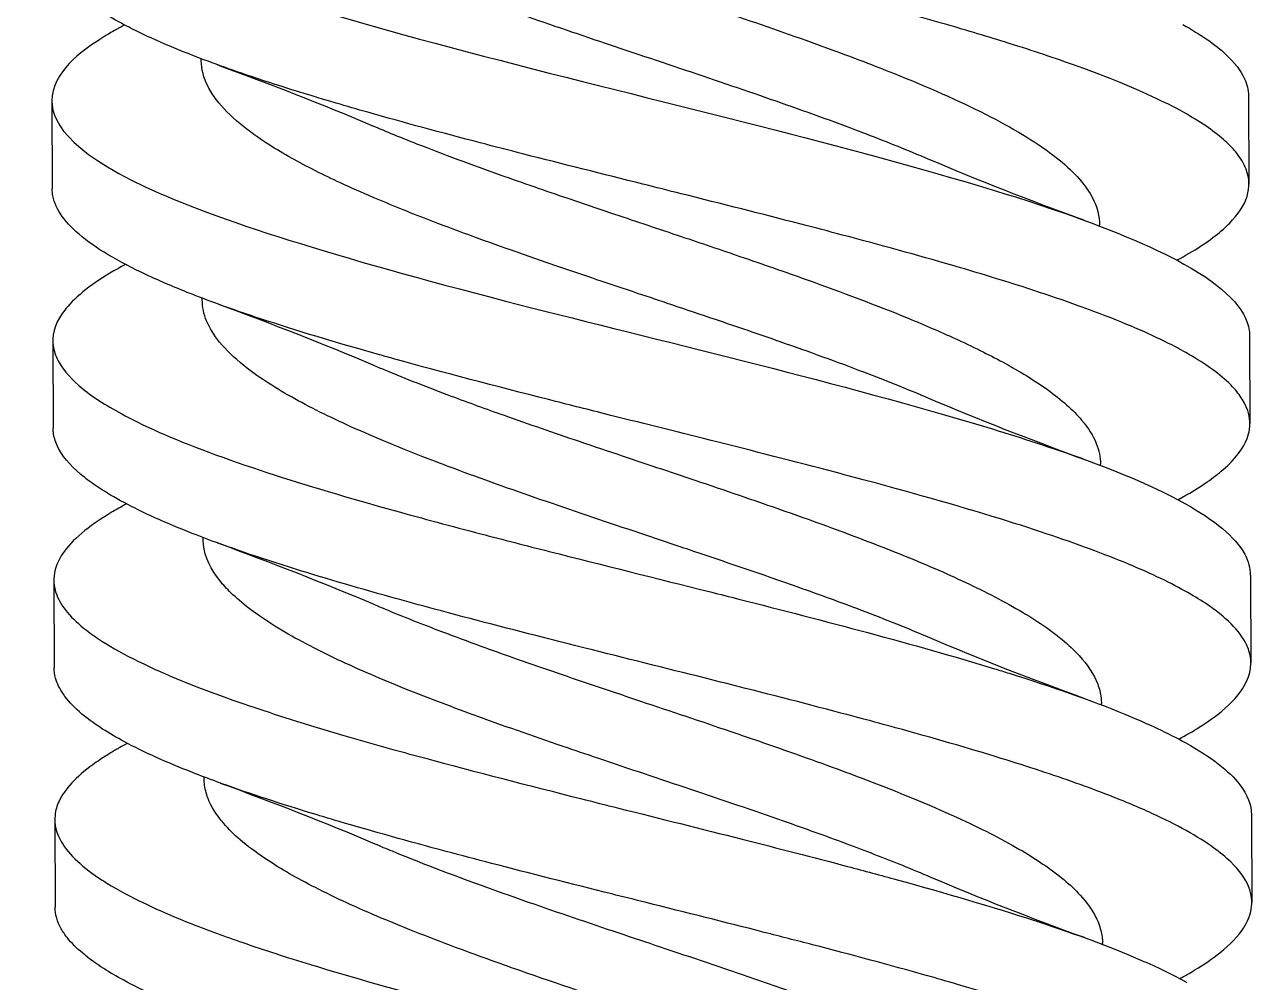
# Model space of a CAD drawing. Header units: millimetres. Extents: x 129 to 6329, y 33 to 3553.
# Drawn here: x 4321.01 to 4341.56, y 2799.15 to 2815.15 of the extents above; entities that cross this region are included whole.
import ezdxf

# ---------------------------------------------------------------- set-up
doc = ezdxf.new("R2010")
doc.units = ezdxf.units.MM
doc.layers.add('vistasIsometricas', color=255, linetype='Continuous')

msp = doc.modelspace()

# ---------------------------------------------------------------- linework, layer by layer
at = {"layer": 'vistasIsometricas', "extrusion": (-0.004614, 0.999989, 7.66e-14)}
for p, q in [((4323.962, 2814.554), (4323.962, 2814.583)), ((4341.465, 2813.954), (4341.471, 2812.49)), ((4321.465, 2813.874), (4321.471, 2812.41)), ((4338.973, 2811.788), (4338.973, 2811.81)), ((4323.978, 2810.554), (4323.978, 2810.583)), ((4321.481, 2809.874), (4321.487, 2808.41)), ((4341.481, 2809.954), (4341.487, 2808.49)), ((4338.989, 2807.789), (4338.989, 2807.81)), ((4323.994, 2806.554), (4323.994, 2806.583)), ((4341.497, 2805.954), (4341.503, 2804.49)), ((4321.497, 2805.874), (4321.503, 2804.41)), ((4339.006, 2803.789), (4339.005, 2803.81)), ((4324.01, 2802.554), (4324.01, 2802.583)), ((4321.513, 2801.874), (4321.519, 2800.41)), ((4341.513, 2801.954), (4341.519, 2800.49)), ((4339.022, 2799.789), (4339.022, 2799.81))]:
    msp.add_line(p, q, dxfattribs=at)
at = {"layer": 'vistasIsometricas'}
for points, knots in [([(4340.374, 2813.689), (4340.056, 2813.866), (4339.674, 2814.042), (4339.011, 2814.308), (4338.774, 2814.397), (4338.169, 2814.612), (4337.789, 2814.738), (4337.049, 2814.969), (4336.698, 2815.073), (4335.92, 2815.297), (4335.491, 2815.416), (4334.646, 2815.643), (4334.233, 2815.751), (4333.359, 2815.976), (4332.898, 2816.093), (4331.999, 2816.32), (4331.563, 2816.429), (4330.662, 2816.654), (4330.198, 2816.771), (4329.308, 2816.997), (4328.883, 2817.106), (4328.102, 2817.311), (4327.744, 2817.407), (4326.905, 2817.637), (4326.433, 2817.771), (4325.643, 2818.007), (4325.315, 2818.109), (4324.63, 2818.334), (4324.28, 2818.456), (4323.662, 2818.691), (4323.389, 2818.803), (4322.889, 2819.028), (4322.663, 2819.142), (4322.295, 2819.352), (4322.146, 2819.449), (4321.839, 2819.68), (4321.702, 2819.814), (4321.529, 2820.055), (4321.478, 2820.162), (4321.444, 2820.316), (4321.439, 2820.363), (4321.439, 2820.41)], [0.000022, 0.000022, 0.000022, 0.000022, 0.108134, 0.108134, 0.162818, 0.162818, 0.240172, 0.240172, 0.304677, 0.304677, 0.377872, 0.377872, 0.444677, 0.444677, 0.516955, 0.516955, 0.584331, 0.584331, 0.656383, 0.656383, 0.723903, 0.723903, 0.78301, 0.78301, 0.865855, 0.865855, 0.928923, 0.928923, 1.004345, 1.004345, 1.073142, 1.073142, 1.142963, 1.142963, 1.202319, 1.202319, 1.284392, 1.284392, 1.349591, 1.349591, 1.378236, 1.378236, 1.378236, 1.378236]), ([(4322.535, 2819.076), (4322.527, 2819.072), (4322.515, 2819.065), (4322.505, 2819.059), (4322.495, 2819.053), (4322.486, 2819.048), (4322.476, 2819.042), (4322.456, 2819.031), (4322.437, 2819.019), (4322.418, 2819.008), (4322.38, 2818.985), (4322.343, 2818.963), (4322.307, 2818.94), (4322.235, 2818.895), (4322.168, 2818.85), (4322.105, 2818.804), (4321.009, 2818.018), (4321.355, 2817.255), (4322.867, 2816.512), (4324.479, 2815.721), (4327.359, 2814.953), (4330.332, 2814.204), (4333.218, 2813.477), (4336.135, 2812.767), (4338.184, 2812.072), (4339.094, 2811.763), (4339.839, 2811.457), (4340.385, 2811.153)], [0.83131202, 0.83131202, 0.83131202, 0.83131202, 0.83133222, 0.83133222, 0.83133222, 0.83135243, 0.83135243, 0.83135243, 0.83139285, 0.83139285, 0.83139285, 0.83147367, 0.83147367, 0.83147367, 0.83163533, 0.83163533, 0.83163533, 0.83445072, 0.83445072, 0.83445072, 0.83745232, 0.83745232, 0.83745232, 0.84036492, 0.84036492, 0.84036492, 0.84165819, 0.84165819, 0.84165819, 0.84165819]), ([(4336.107, 2812.908), (4335.783, 2813.047), (4335.439, 2813.185), (4334.847, 2813.411), (4334.611, 2813.499), (4333.904, 2813.757), (4333.42, 2813.926), (4332.415, 2814.269), (4331.896, 2814.443), (4331.157, 2814.691), (4330.937, 2814.764), (4330.216, 2815.007), (4329.719, 2815.176), (4328.882, 2815.47), (4328.535, 2815.594), (4327.978, 2815.801), (4327.762, 2815.884), (4327.381, 2816.033), (4327.215, 2816.1), (4326.627, 2816.344), (4326.235, 2816.52), (4325.664, 2816.806), (4325.461, 2816.916), (4324.995, 2817.192), (4324.755, 2817.358), (4324.396, 2817.664), (4324.264, 2817.803), (4324.066, 2818.082), (4324, 2818.221), (4323.954, 2818.425), (4323.946, 2818.489), (4323.946, 2818.554)], [-14.0657341, -14.0657341, -14.0657341, -14.0657341, -14.0004767, -14.0004767, -13.958965, -13.958965, -13.8791368, -13.8791368, -13.7969508, -13.7969508, -13.7621303, -13.7621303, -13.6822591, -13.6822591, -13.623415, -13.623415, -13.5844388, -13.5844388, -13.552887, -13.552887, -13.4696687, -13.4696687, -13.4180441, -13.4180441, -13.3398011, -13.3398011, -13.2743835, -13.2743835, -13.2090469, -13.2090469, -13.1790084, -13.1790084, -13.1790084, -13.1790084]), ([(4326.796, 2817.47), (4326.803, 2817.467), (4326.81, 2817.464), (4327.199, 2817.298), (4327.61, 2817.135), (4328.502, 2816.799), (4328.984, 2816.627), (4329.709, 2816.375), (4329.939, 2816.296), (4330.623, 2816.064), (4331.081, 2815.91), (4332.042, 2815.588), (4332.543, 2815.42), (4333.543, 2815.077), (4334.039, 2814.903), (4334.867, 2814.599), (4335.207, 2814.47), (4336.101, 2814.112), (4336.618, 2813.885), (4337.518, 2813.43), (4337.897, 2813.203), (4338.477, 2812.76), (4338.685, 2812.547), (4338.911, 2812.171), (4338.964, 2812.011), (4338.973, 2811.837), (4338.973, 2811.824), (4338.973, 2811.81)], [-16.264004, -16.264004, -16.264004, -16.264004, -16.2626225, -16.2626225, -16.1856937, -16.1856937, -16.1041459, -16.1041459, -16.0669112, -16.0669112, -15.9943363, -15.9943363, -15.9148444, -15.9148444, -15.8325018, -15.8325018, -15.7714656, -15.7714656, -15.6642551, -15.6642551, -15.5573914, -15.5573914, -15.4570494, -15.4570494, -15.3821863, -15.3821863, -15.3759235, -15.3759235, -15.3759235, -15.3759235]), ([(4340.283, 2807.217), (4340.466, 2807.316), (4340.63, 2807.415), (4340.872, 2807.583), (4340.96, 2807.651), (4341.24, 2807.894), (4341.375, 2808.067), (4341.459, 2808.29), (4341.472, 2808.339), (4341.505, 2808.558), (4341.465, 2808.726), (4341.316, 2808.964), (4341.262, 2809.033), (4341.034, 2809.276), (4340.804, 2809.448), (4340.426, 2809.67), (4340.336, 2809.72), (4339.916, 2809.94), (4339.534, 2810.109), (4338.945, 2810.338), (4338.785, 2810.398), (4338.146, 2810.628), (4337.626, 2810.797), (4336.883, 2811.022), (4336.696, 2811.078), (4335.927, 2811.301), (4335.315, 2811.469), (4334.451, 2811.698), (4334.219, 2811.759), (4333.329, 2811.989), (4332.658, 2812.158), (4331.769, 2812.381), (4331.555, 2812.435), (4330.673, 2812.656), (4330.008, 2812.822), (4329.109, 2813.052), (4328.866, 2813.115), (4327.974, 2813.348), (4327.345, 2813.518), (4326.566, 2813.739), (4326.389, 2813.79), (4325.649, 2814.008), (4325.119, 2814.174), (4324.44, 2814.408), (4324.254, 2814.474), (4323.616, 2814.712), (4323.21, 2814.882), (4322.764, 2815.102), (4322.671, 2815.15), (4322.277, 2815.365), (4322.032, 2815.532), (4321.77, 2815.77), (4321.703, 2815.841), (4321.54, 2816.052), (4321.477, 2816.192), (4321.456, 2816.358), (4321.455, 2816.384), (4321.455, 2816.41)], [1.121994, 1.121994, 1.121994, 1.121994, 1.181707, 1.181707, 1.222897, 1.222897, 1.328183, 1.328183, 1.357909, 1.357909, 1.460448, 1.460448, 1.502627, 1.502627, 1.607956, 1.607956, 1.638439, 1.638439, 1.742267, 1.742267, 1.77889, 1.77889, 1.883325, 1.883325, 1.917371, 1.917371, 2.021004, 2.021004, 2.058447, 2.058447, 2.163101, 2.163101, 2.196176, 2.196176, 2.299485, 2.299485, 2.338301, 2.338301, 2.443264, 2.443264, 2.474849, 2.474849, 2.577669, 2.577669, 2.618604, 2.618604, 2.723871, 2.723871, 2.753501, 2.753501, 2.855751, 2.855751, 2.899261, 2.899261, 2.984765, 2.984765, 3.000484, 3.000484, 3.000484, 3.000484]), ([(4322.679, 2815.147), (4322.658, 2815.135), (4322.636, 2815.123), (4322.615, 2815.112), (4322.602, 2815.105), (4322.59, 2815.098), (4322.577, 2815.091), (4322.569, 2815.086), (4322.56, 2815.081), (4322.552, 2815.077), (4322.552, 2815.076), (4322.551, 2815.076), (4322.551, 2815.076)], [0.83702016303, 0.83702016303, 0.83702016303, 0.83702016303, 0.83705600343, 0.83705600343, 0.83705600343, 0.83707769283, 0.83707769283, 0.83707769283, 0.83709166466, 0.83709166466, 0.83709166466, 0.83709243525, 0.83709243525, 0.83709243525, 0.83709243525]), ([(4340.368, 2815.153), (4340.664, 2814.989), (4340.905, 2814.823), (4341.085, 2814.655), (4341.229, 2814.521), (4341.334, 2814.386), (4341.396, 2814.25), (4341.439, 2814.156), (4341.462, 2814.062), (4341.465, 2813.967), (4341.465, 2813.963), (4341.465, 2813.958), (4341.465, 2813.954)], [0.838770649, 0.838770649, 0.838770649, 0.838770649, 0.839457123, 0.839457123, 0.839457123, 0.840005955, 0.840005955, 0.840005955, 0.840384706, 0.840384706, 0.840384706, 0.84040155, 0.84040155, 0.84040155, 0.84040155]), ([(4322.551, 2815.076), (4322.543, 2815.071), (4322.458, 2815.025), (4322.319, 2814.938), (4322.05, 2814.768), (4321.534, 2814.441), (4321.47, 2813.961), (4321.418, 2813.561), (4321.725, 2813.055), (4323.025, 2812.444), (4324.199, 2811.893), (4326.249, 2811.257), (4329.044, 2810.536), (4331.353, 2809.94), (4334.164, 2809.286), (4336.613, 2808.569), (4337.129, 2808.418), (4337.626, 2808.264), (4338.093, 2808.108), (4339.01, 2807.801), (4339.809, 2807.483), (4340.401, 2807.153)], [0.83709244, 0.83709244, 0.83709244, 0.83709244, 0.83913172, 0.83913172, 0.83913172, 0.84310332, 0.84310332, 0.84310332, 0.84641328, 0.84641328, 0.84641328, 0.84940017, 0.84940017, 0.84940017, 0.85186757, 0.85186757, 0.85186757, 0.85238705, 0.85238705, 0.85238705, 0.8534067, 0.8534067, 0.8534067, 0.8534067]), ([(4336.123, 2808.908), (4335.954, 2808.98), (4335.78, 2809.053), (4335.417, 2809.198), (4335.229, 2809.272), (4334.59, 2809.515), (4334.121, 2809.685), (4333.281, 2809.979), (4332.919, 2810.103), (4332.312, 2810.308), (4332.069, 2810.39), (4331.635, 2810.536), (4331.444, 2810.6), (4330.799, 2810.816), (4330.347, 2810.968), (4329.647, 2811.208), (4329.394, 2811.295), (4328.66, 2811.554), (4328.193, 2811.725), (4327.43, 2812.019), (4327.124, 2812.143), (4326.645, 2812.347), (4326.463, 2812.428), (4326.144, 2812.576), (4326.005, 2812.643), (4325.588, 2812.853), (4325.331, 2812.996), (4324.919, 2813.258), (4324.755, 2813.376), (4324.45, 2813.628), (4324.318, 2813.761), (4324.159, 2813.97), (4324.112, 2814.043), (4324, 2814.263), (4323.963, 2814.408), (4323.962, 2814.554)], [-14.7688248, -14.7688248, -14.7688248, -14.7688248, -14.7348623, -14.7348623, -14.7002439, -14.7002439, -14.6201241, -14.6201241, -14.5615485, -14.5615485, -14.5230299, -14.5230299, -14.4927855, -14.4927855, -14.4209086, -14.4209086, -14.3795208, -14.3795208, -14.2988111, -14.2988111, -14.2405122, -14.2405122, -14.2024455, -14.2024455, -14.1708421, -14.1708421, -14.1032973, -14.1032973, -14.0478996, -14.0478996, -13.985, -13.985, -13.9503583, -13.9503583, -13.8822617, -13.8822617, -13.8822617, -13.8822617]), ([(4340.267, 2811.217), (4340.554, 2811.373), (4340.793, 2811.527), (4341.04, 2811.732), (4341.095, 2811.783), (4341.293, 2811.983), (4341.392, 2812.133), (4341.486, 2812.435), (4341.481, 2812.585), (4341.386, 2812.833), (4341.328, 2812.929), (4341.192, 2813.095), (4341.124, 2813.164), (4340.872, 2813.385), (4340.648, 2813.537), (4340.374, 2813.689)], [2.7442671, 2.7442671, 2.7442671, 2.7442671, 2.8378229, 2.8378229, 2.868072, 2.868072, 2.9590574, 2.9590574, 3.0505985, 3.0505985, 3.1092237, 3.1092237, 3.1513639, 3.1513639, 3.2441982, 3.2441982, 3.2441982, 3.2441982]), ([(4326.812, 2813.47), (4327.051, 2813.368), (4327.301, 2813.266), (4328.005, 2812.989), (4328.477, 2812.815), (4329.333, 2812.511), (4329.707, 2812.381), (4330.345, 2812.164), (4330.606, 2812.076), (4331.239, 2811.863), (4331.612, 2811.738), (4332.313, 2811.503), (4332.64, 2811.392), (4333.341, 2811.153), (4333.712, 2811.024), (4334.675, 2810.679), (4335.246, 2810.465), (4336.049, 2810.136), (4336.312, 2810.023), (4336.848, 2809.777), (4337.116, 2809.645), (4337.642, 2809.361), (4337.89, 2809.208), (4338.34, 2808.886), (4338.531, 2808.716), (4338.785, 2808.416), (4338.867, 2808.286), (4338.966, 2808.04), (4338.989, 2807.925), (4338.989, 2807.81)], [-14.3960113, -14.3960113, -14.3960113, -14.3960113, -14.3478079, -14.3478079, -14.2654465, -14.2654465, -14.2042294, -14.2042294, -14.162684, -14.162684, -14.1037424, -14.1037424, -14.0515316, -14.0515316, -13.9906355, -13.9906355, -13.8891562, -13.8891562, -13.835875, -13.835875, -13.7737865, -13.7737865, -13.7021697, -13.7021697, -13.6227693, -13.6227693, -13.5617486, -13.5617486, -13.5081375, -13.5081375, -13.5081375, -13.5081375]), ([(4340.406, 2805.689), (4340.117, 2805.85), (4339.774, 2806.011), (4339.384, 2806.171), (4338.968, 2806.341), (4338.499, 2806.511), (4337.986, 2806.681), (4337.813, 2806.739), (4337.635, 2806.796), (4337.453, 2806.853), (4336.728, 2807.08), (4335.93, 2807.306), (4335.089, 2807.533), (4334.92, 2807.578), (4334.749, 2807.623), (4334.577, 2807.669), (4333.891, 2807.85), (4333.181, 2808.03), (4332.463, 2808.211), (4331.877, 2808.358), (4331.286, 2808.506), (4330.698, 2808.653), (4330.386, 2808.732), (4330.075, 2808.81), (4329.767, 2808.888), (4328.878, 2809.114), (4328.011, 2809.34), (4327.196, 2809.566), (4327.11, 2809.59), (4327.024, 2809.614), (4326.939, 2809.638), (4326.22, 2809.84), (4325.546, 2810.042), (4324.936, 2810.245), (4324.555, 2810.371), (4324.199, 2810.497), (4323.872, 2810.624), (4323.613, 2810.724), (4323.372, 2810.824), (4323.151, 2810.925), (4322.651, 2811.152), (4322.253, 2811.379), (4321.971, 2811.607), (4321.69, 2811.835), (4321.525, 2812.063), (4321.482, 2812.292), (4321.475, 2812.331), (4321.471, 2812.37), (4321.471, 2812.41)], [0.149231097, 0.149231097, 0.149231097, 0.149231097, 0.149931916, 0.149931916, 0.149931916, 0.150676179, 0.150676179, 0.150676179, 0.150926794, 0.150926794, 0.150926794, 0.151921667, 0.151921667, 0.151921667, 0.152121264, 0.152121264, 0.152121264, 0.152916552, 0.152916552, 0.152916552, 0.153566349, 0.153566349, 0.153566349, 0.15391144, 0.15391144, 0.15391144, 0.154906314, 0.154906314, 0.154906314, 0.155011434, 0.155011434, 0.155011434, 0.155901194, 0.155901194, 0.155901194, 0.15645652, 0.15645652, 0.15645652, 0.156896091, 0.156896091, 0.156896091, 0.157890965, 0.157890965, 0.157890965, 0.158885843, 0.158885843, 0.158885843, 0.159056511, 0.159056511, 0.159056511, 0.159056511]), ([(4322.567, 2811.076), (4322.209, 2810.874), (4321.918, 2810.663), (4321.729, 2810.444), (4321.694, 2810.404), (4321.663, 2810.365), (4321.636, 2810.325), (4321.509, 2810.141), (4321.456, 2809.951), (4321.492, 2809.756), (4321.508, 2809.674), (4321.539, 2809.59), (4321.588, 2809.506), (4321.669, 2809.364), (4321.799, 2809.219), (4321.982, 2809.071), (4322.164, 2808.923), (4322.4, 2808.773), (4322.689, 2808.62), (4322.833, 2808.543), (4322.99, 2808.466), (4323.161, 2808.389), (4323.648, 2808.168), (4324.246, 2807.941), (4324.946, 2807.709), (4324.988, 2807.695), (4325.031, 2807.681), (4325.074, 2807.667), (4325.709, 2807.459), (4326.424, 2807.247), (4327.206, 2807.03), (4327.662, 2806.904), (4328.14, 2806.776), (4328.636, 2806.646), (4329.007, 2806.549), (4329.389, 2806.451), (4329.777, 2806.353), (4330.648, 2806.131), (4331.558, 2805.905), (4332.474, 2805.675), (4332.63, 2805.636), (4332.787, 2805.596), (4332.944, 2805.556), (4333.669, 2805.373), (4334.394, 2805.186), (4335.099, 2804.997), (4335.835, 2804.799), (4336.548, 2804.598), (4337.216, 2804.393), (4337.299, 2804.368), (4337.381, 2804.343), (4337.463, 2804.317), (4338.176, 2804.094), (4338.83, 2803.867), (4339.394, 2803.635), (4339.78, 2803.477), (4340.124, 2803.316), (4340.417, 2803.153)], [0.84287277, 0.84287277, 0.84287277, 0.84287277, 0.8443347, 0.8443347, 0.8443347, 0.84459762, 0.84459762, 0.84459762, 0.84581018, 0.84581018, 0.84581018, 0.84632246, 0.84632246, 0.84632246, 0.84718461, 0.84718461, 0.84718461, 0.84804731, 0.84804731, 0.84804731, 0.84847625, 0.84847625, 0.84847625, 0.84969849, 0.84969849, 0.84969849, 0.84977215, 0.84977215, 0.84977215, 0.85086144, 0.85086144, 0.85086144, 0.851497, 0.851497, 0.851497, 0.851973, 0.851973, 0.851973, 0.85303938, 0.85303938, 0.85303938, 0.85322185, 0.85322185, 0.85322185, 0.85406573, 0.85406573, 0.85406573, 0.85494669, 0.85494669, 0.85494669, 0.85505621, 0.85505621, 0.85505621, 0.85601436, 0.85601436, 0.85601436, 0.85667154, 0.85667154, 0.85667154, 0.85667154]), ([(4340.385, 2811.153), (4341.058, 2810.779), (4341.424, 2810.408), (4341.475, 2810.042), (4341.479, 2810.012), (4341.481, 2809.983), (4341.481, 2809.954)], [0.841658195, 0.841658195, 0.841658195, 0.841658195, 0.843255103, 0.843255103, 0.843255103, 0.843382286, 0.843382286, 0.843382286, 0.843382286]), ([(4336.139, 2804.908), (4335.781, 2805.061), (4335.399, 2805.214), (4334.656, 2805.496), (4334.302, 2805.625), (4333.337, 2805.967), (4332.711, 2806.18), (4331.816, 2806.481), (4331.554, 2806.568), (4330.767, 2806.832), (4330.244, 2807.008), (4329.228, 2807.358), (4328.738, 2807.531), (4328.093, 2807.771), (4327.92, 2807.836), (4327.294, 2808.078), (4326.866, 2808.254), (4326.103, 2808.598), (4325.767, 2808.765), (4325.158, 2809.108), (4324.891, 2809.282), (4324.509, 2809.589), (4324.374, 2809.719), (4324.076, 2810.085), (4323.979, 2810.319), (4323.978, 2810.554)], [-14.1467203, -14.1467203, -14.1467203, -14.1467203, -14.0747308, -14.0747308, -14.0138568, -14.0138568, -13.9132177, -13.9132177, -13.8718209, -13.8718209, -13.7886511, -13.7886511, -13.7065064, -13.7065064, -13.6756833, -13.6756833, -13.5923111, -13.5923111, -13.5135427, -13.5135427, -13.4311398, -13.4311398, -13.3697357, -13.3697357, -13.2597497, -13.2597497, -13.2597497, -13.2597497]), ([(4326.828, 2809.47), (4326.894, 2809.442), (4326.961, 2809.413), (4327.378, 2809.239), (4327.75, 2809.094), (4328.426, 2808.841), (4328.72, 2808.734), (4329.43, 2808.482), (4329.849, 2808.338), (4330.515, 2808.112), (4330.755, 2808.031), (4331.434, 2807.803), (4331.872, 2807.657), (4332.554, 2807.427), (4332.8, 2807.343), (4333.455, 2807.119), (4333.859, 2806.978), (4334.466, 2806.759), (4334.678, 2806.681), (4335.306, 2806.444), (4335.707, 2806.286), (4336.45, 2805.97), (4336.791, 2805.814), (4337.437, 2805.487), (4337.735, 2805.317), (4338.252, 2804.969), (4338.467, 2804.792), (4338.778, 2804.455), (4338.882, 2804.296), (4338.972, 2804.06), (4338.99, 2803.985), (4339.003, 2803.876), (4339.005, 2803.843), (4339.005, 2803.81)], [-15.0194919, -15.0194919, -15.0194919, -15.0194919, -15.0061999, -15.0061999, -14.9373613, -14.9373613, -14.8868739, -14.8868739, -14.8185246, -14.8185246, -14.7802224, -14.7802224, -14.7109849, -14.7109849, -14.6716435, -14.6716435, -14.6050168, -14.6050168, -14.5683978, -14.5683978, -14.4935471, -14.4935471, -14.4199922, -14.4199922, -14.3398883, -14.3398883, -14.2569857, -14.2569857, -14.1823904, -14.1823904, -14.1470989, -14.1470989, -14.1317451, -14.1317451, -14.1317451, -14.1317451]), ([(4340.315, 2799.217), (4340.4, 2799.263), (4340.481, 2799.309), (4340.721, 2799.453), (4340.864, 2799.551), (4341.159, 2799.787), (4341.291, 2799.924), (4341.448, 2800.166), (4341.491, 2800.271), (4341.53, 2800.499), (4341.517, 2800.622), (4341.412, 2800.886), (4341.311, 2801.026), (4341.084, 2801.245), (4340.988, 2801.324), (4340.747, 2801.498), (4340.594, 2801.594), (4340.25, 2801.785), (4340.059, 2801.881), (4339.628, 2802.078), (4339.388, 2802.178), (4338.779, 2802.415), (4338.395, 2802.552), (4337.773, 2802.757), (4337.556, 2802.826), (4336.778, 2803.067), (4336.185, 2803.237), (4335.38, 2803.458), (4335.196, 2803.508), (4334.378, 2803.727), (4333.724, 2803.896), (4332.835, 2804.121), (4332.611, 2804.178), (4331.717, 2804.403), (4331.043, 2804.57), (4330.142, 2804.797), (4329.91, 2804.856), (4329.016, 2805.084), (4328.367, 2805.252), (4327.535, 2805.477), (4327.331, 2805.533), (4326.526, 2805.757), (4325.954, 2805.925), (4325.231, 2806.153), (4325.047, 2806.212), (4324.363, 2806.442), (4323.903, 2806.611), (4323.366, 2806.836), (4323.24, 2806.891), (4322.754, 2807.115), (4322.444, 2807.283), (4322.106, 2807.514), (4322.025, 2807.575), (4321.758, 2807.799), (4321.625, 2807.96), (4321.519, 2808.195), (4321.499, 2808.267), (4321.488, 2808.363), (4321.487, 2808.386), (4321.487, 2808.41)], [1.122095, 1.122095, 1.122095, 1.122095, 1.149803, 1.149803, 1.208875, 1.208875, 1.291846, 1.291846, 1.355352, 1.355352, 1.430235, 1.430235, 1.51564, 1.51564, 1.563565, 1.563565, 1.621923, 1.621923, 1.680568, 1.680568, 1.742268, 1.742268, 1.825905, 1.825905, 1.868498, 1.868498, 1.973827, 1.973827, 2.004622, 2.004622, 2.108855, 2.108855, 2.143764, 2.143764, 2.247679, 2.247679, 2.283934, 2.283934, 2.388263, 2.388263, 2.422764, 2.422764, 2.526546, 2.526546, 2.563358, 2.563358, 2.667846, 2.667846, 2.701662, 2.701662, 2.805218, 2.805218, 2.842983, 2.842983, 2.941943, 2.941943, 2.986084, 2.986084, 3.000364, 3.000364, 3.000364, 3.000364]), ([(4340.401, 2807.153), (4340.894, 2806.879), (4341.243, 2806.596), (4341.401, 2806.306), (4341.464, 2806.19), (4341.494, 2806.073), (4341.492, 2805.954)], [0.853406696, 0.853406696, 0.853406696, 0.853406696, 0.854257586, 0.854257586, 0.854257586, 0.85459694, 0.85459694, 0.85459694, 0.85459694]), ([(4322.584, 2807.076), (4322.544, 2807.054), (4322.519, 2807.04), (4322.488, 2807.021), (4322.478, 2807.015), (4322.468, 2807.009), (4322.458, 2807.003), (4322.072, 2806.772), (4321.797, 2806.542), (4321.644, 2806.313), (4321.585, 2806.225), (4321.544, 2806.137), (4321.52, 2806.049), (4321.482, 2805.908), (4321.491, 2805.767), (4321.546, 2805.626), (4321.622, 2805.428), (4321.79, 2805.232), (4322.042, 2805.036), (4322.083, 2805.005), (4322.126, 2804.973), (4322.171, 2804.941), (4322.497, 2804.713), (4322.937, 2804.486), (4323.473, 2804.26), (4323.65, 2804.185), (4323.838, 2804.11), (4324.036, 2804.036), (4324.439, 2803.883), (4324.883, 2803.731), (4325.359, 2803.58), (4325.92, 2803.401), (4326.527, 2803.223), (4327.165, 2803.046), (4327.339, 2802.998), (4327.514, 2802.95), (4327.692, 2802.902), (4328.528, 2802.675), (4329.409, 2802.449), (4330.302, 2802.224), (4330.512, 2802.171), (4330.722, 2802.118), (4330.933, 2802.065), (4331.624, 2801.892), (4332.318, 2801.719), (4333, 2801.546), (4333.599, 2801.394), (4334.19, 2801.243), (4334.762, 2801.091), (4335.043, 2801.017), (4335.319, 2800.942), (4335.589, 2800.868), (4336.416, 2800.641), (4337.189, 2800.414), (4337.884, 2800.188), (4337.952, 2800.165), (4338.019, 2800.143), (4338.086, 2800.121), (4338.701, 2799.916), (4339.25, 2799.71), (4339.715, 2799.505), (4339.982, 2799.388), (4340.222, 2799.271), (4340.433, 2799.153)], [0.84865311, 0.84865311, 0.84865311, 0.84865311, 0.84872768, 0.84872768, 0.84872768, 0.84875225, 0.84875225, 0.84875225, 0.8496932, 0.8496932, 0.8496932, 0.85005467, 0.85005467, 0.85005467, 0.85063855, 0.85063855, 0.85063855, 0.85145623, 0.85145623, 0.85145623, 0.85158834, 0.85158834, 0.85158834, 0.85254267, 0.85254267, 0.85254267, 0.8528578, 0.8528578, 0.8528578, 0.8535016, 0.8535016, 0.8535016, 0.85425936, 0.85425936, 0.85425936, 0.85446516, 0.85446516, 0.85446516, 0.85543346, 0.85543346, 0.85543346, 0.85566092, 0.85566092, 0.85566092, 0.85640655, 0.85640655, 0.85640655, 0.85706249, 0.85706249, 0.85706249, 0.85738451, 0.85738451, 0.85738451, 0.8583674, 0.8583674, 0.8583674, 0.85846405, 0.85846405, 0.85846405, 0.85935531, 0.85935531, 0.85935531, 0.85986562, 0.85986562, 0.85986562, 0.85986562]), ([(4336.155, 2800.908), (4336.003, 2800.974), (4335.845, 2801.039), (4335.382, 2801.226), (4335.065, 2801.348), (4334.399, 2801.596), (4334.05, 2801.721), (4333.188, 2802.023), (4332.67, 2802.199), (4331.627, 2802.549), (4331.107, 2802.723), (4330.396, 2802.963), (4330.201, 2803.029), (4329.493, 2803.271), (4328.989, 2803.447), (4328.094, 2803.775), (4327.697, 2803.925), (4326.912, 2804.243), (4326.528, 2804.409), (4325.808, 2804.752), (4325.478, 2804.928), (4324.911, 2805.28), (4324.675, 2805.455), (4324.416, 2805.7), (4324.349, 2805.77), (4324.119, 2806.05), (4324.02, 2806.259), (4323.996, 2806.497), (4323.994, 2806.526), (4323.994, 2806.554)], [-16.0148055, -16.0148055, -16.0148055, -16.0148055, -15.9840581, -15.9840581, -15.9266015, -15.9266015, -15.8673989, -15.8673989, -15.7841223, -15.7841223, -15.7019498, -15.7019498, -15.6708054, -15.6708054, -15.5875309, -15.5875309, -15.516204, -15.516204, -15.4378359, -15.4378359, -15.354581, -15.354581, -15.2723339, -15.2723339, -15.2394065, -15.2394065, -15.1411484, -15.1411484, -15.127988, -15.127988, -15.127988, -15.127988]), ([(4340.299, 2803.217), (4340.422, 2803.284), (4340.536, 2803.35), (4340.64, 2803.416), (4340.783, 2803.507), (4340.909, 2803.597), (4341.017, 2803.687), (4341.186, 2803.828), (4341.312, 2803.969), (4341.393, 2804.109), (4341.505, 2804.304), (4341.531, 2804.498), (4341.471, 2804.691), (4341.46, 2804.727), (4341.445, 2804.763), (4341.428, 2804.799), (4341.318, 2805.029), (4341.086, 2805.258), (4340.742, 2805.487), (4340.64, 2805.554), (4340.528, 2805.622), (4340.406, 2805.689)], [0.145667621, 0.145667621, 0.145667621, 0.145667621, 0.145952394, 0.145952394, 0.145952394, 0.146340923, 0.146340923, 0.146340923, 0.146947287, 0.146947287, 0.146947287, 0.147786009, 0.147786009, 0.147786009, 0.147942156, 0.147942156, 0.147942156, 0.148937027, 0.148937027, 0.148937027, 0.149231094, 0.149231094, 0.149231094, 0.149231094]), ([(4326.845, 2805.47), (4326.909, 2805.442), (4326.974, 2805.415), (4327.337, 2805.263), (4327.651, 2805.139), (4328.192, 2804.934), (4328.412, 2804.852), (4328.814, 2804.706), (4328.995, 2804.642), (4329.607, 2804.426), (4330.047, 2804.276), (4330.762, 2804.034), (4331.033, 2803.943), (4331.809, 2803.683), (4332.313, 2803.514), (4333.178, 2803.22), (4333.54, 2803.095), (4334.13, 2802.886), (4334.362, 2802.803), (4334.778, 2802.65), (4334.963, 2802.58), (4335.698, 2802.298), (4336.21, 2802.086), (4337.047, 2801.699), (4337.387, 2801.524), (4337.806, 2801.276), (4337.921, 2801.204), (4338.282, 2800.958), (4338.49, 2800.786), (4338.764, 2800.488), (4338.852, 2800.363), (4338.955, 2800.156), (4338.984, 2800.074), (4339.015, 2799.931), (4339.021, 2799.871), (4339.022, 2799.81)], [-14.3965704, -14.3965704, -14.3965704, -14.3965704, -14.3836132, -14.3836132, -14.3250905, -14.3250905, -14.2866568, -14.2866568, -14.2561869, -14.2561869, -14.1849219, -14.1849219, -14.1419265, -14.1419265, -14.0621363, -14.0621363, -14.003067, -14.003067, -13.9636892, -13.9636892, -13.9309317, -13.9309317, -13.8308986, -13.8308986, -13.7486706, -13.7486706, -13.7146193, -13.7146193, -13.6336887, -13.6336887, -13.575306, -13.575306, -13.5371014, -13.5371014, -13.5088569, -13.5088569, -13.5088569, -13.5088569]), ([(4340.439, 2797.689), (4340.222, 2797.81), (4339.976, 2797.93), (4339.437, 2798.166), (4339.146, 2798.282), (4338.176, 2798.64), (4337.425, 2798.88), (4336.427, 2799.17), (4336.253, 2799.22), (4335.469, 2799.441), (4334.833, 2799.612), (4333.91, 2799.851), (4333.642, 2799.92), (4332.72, 2800.155), (4332.059, 2800.321), (4331.204, 2800.535), (4331.012, 2800.583), (4330.142, 2800.801), (4329.469, 2800.971), (4328.557, 2801.208), (4328.304, 2801.275), (4327.431, 2801.508), (4326.832, 2801.674), (4326.093, 2801.892), (4325.923, 2801.943), (4325.201, 2802.164), (4324.687, 2802.334), (4324.082, 2802.556), (4323.946, 2802.607), (4323.381, 2802.83), (4323, 2803.001), (4322.547, 2803.243), (4322.424, 2803.315), (4322.164, 2803.481), (4322.035, 2803.577), (4321.815, 2803.77), (4321.725, 2803.868), (4321.595, 2804.055), (4321.552, 2804.145), (4321.511, 2804.294), (4321.503, 2804.352), (4321.503, 2804.41)], [0.000021, 0.000021, 0.000021, 0.000021, 0.073523, 0.073523, 0.144731, 0.144731, 0.292879, 0.292879, 0.32365, 0.32365, 0.428977, 0.428977, 0.471545, 0.471545, 0.573996, 0.573996, 0.603679, 0.603679, 0.708957, 0.708957, 0.750098, 0.750098, 0.852867, 0.852867, 0.884311, 0.884311, 0.989297, 0.989297, 1.020925, 1.020925, 1.126202, 1.126202, 1.169934, 1.169934, 1.228456, 1.228456, 1.288214, 1.288214, 1.343128, 1.343128, 1.378564, 1.378564, 1.378564, 1.378564]), ([(4322.6, 2803.076), (4322.591, 2803.072), (4322.568, 2803.058), (4322.552, 2803.049), (4322.526, 2803.034), (4322.501, 2803.019), (4322.476, 2803.004), (4322.436, 2802.98), (4322.397, 2802.957), (4322.359, 2802.933), (4322.327, 2802.912), (4322.296, 2802.892), (4322.266, 2802.872), (4322.225, 2802.845), (4322.186, 2802.817), (4322.149, 2802.79), (4321.868, 2802.585), (4321.68, 2802.383), (4321.585, 2802.182), (4321.548, 2802.103), (4321.526, 2802.025), (4321.517, 2801.947), (4321.501, 2801.795), (4321.538, 2801.645), (4321.626, 2801.496), (4321.752, 2801.282), (4321.983, 2801.07), (4322.306, 2800.861), (4322.331, 2800.845), (4322.357, 2800.828), (4322.384, 2800.812), (4322.756, 2800.582), (4323.238, 2800.355), (4323.806, 2800.13), (4324.071, 2800.026), (4324.355, 2799.922), (4324.655, 2799.818), (4325.012, 2799.695), (4325.392, 2799.572), (4325.789, 2799.451), (4326.49, 2799.236), (4327.247, 2799.024), (4328.031, 2798.815), (4328.083, 2798.801), (4328.135, 2798.787), (4328.188, 2798.773), (4329.049, 2798.544), (4329.941, 2798.318), (4330.829, 2798.095), (4331.159, 2798.013), (4331.488, 2797.93), (4331.815, 2797.848), (4332.393, 2797.704), (4332.965, 2797.56), (4333.522, 2797.418), (4334.181, 2797.249), (4334.819, 2797.082), (4335.425, 2796.917), (4335.644, 2796.858), (4335.859, 2796.798), (4336.069, 2796.739), (4336.886, 2796.509), (4337.632, 2796.282), (4338.288, 2796.058), (4338.326, 2796.045), (4338.364, 2796.032), (4338.402, 2796.019), (4339.03, 2795.802), (4339.571, 2795.587), (4340.015, 2795.376), (4340.172, 2795.301), (4340.316, 2795.227), (4340.449, 2795.153)], [0.854433459, 0.854433459, 0.854433459, 0.854433459, 0.854459713, 0.854459713, 0.854459713, 0.854502461, 0.854502461, 0.854502461, 0.854571463, 0.854571463, 0.854571463, 0.854630058, 0.854630058, 0.854630058, 0.854709469, 0.854709469, 0.854709469, 0.85530374, 0.85530374, 0.85530374, 0.855537501, 0.855537501, 0.855537501, 0.855991124, 0.855991124, 0.855991124, 0.856641544, 0.856641544, 0.856641544, 0.856693061, 0.856693061, 0.856693061, 0.857410533, 0.857410533, 0.857410533, 0.857745587, 0.857745587, 0.857745587, 0.858144636, 0.858144636, 0.858144636, 0.858849629, 0.858849629, 0.858849629, 0.858896541, 0.858896541, 0.858896541, 0.859667637, 0.859667637, 0.859667637, 0.859953672, 0.859953672, 0.859953672, 0.860459487, 0.860459487, 0.860459487, 0.861057715, 0.861057715, 0.861057715, 0.861273829, 0.861273829, 0.861273829, 0.862112709, 0.862112709, 0.862112709, 0.862161758, 0.862161758, 0.862161758, 0.862978493, 0.862978493, 0.862978493, 0.863265801, 0.863265801, 0.863265801, 0.863265801]), ([(4340.417, 2803.153), (4340.835, 2802.92), (4341.139, 2802.688), (4341.448, 2802.287), (4341.512, 2802.121), (4341.513, 2801.954)], [0.0000186, 0.0000186, 0.0000186, 0.0000186, 0.1423334, 0.1423334, 0.2437301, 0.2437301, 0.2437301, 0.2437301]), ([(4336.172, 2796.908), (4336.012, 2796.976), (4335.847, 2797.045), (4335.394, 2797.228), (4335.097, 2797.342), (4334.554, 2797.544), (4334.313, 2797.632), (4333.583, 2797.892), (4333.082, 2798.064), (4332.129, 2798.387), (4331.679, 2798.537), (4330.57, 2798.909), (4329.916, 2799.129), (4328.917, 2799.48), (4328.558, 2799.609), (4327.745, 2799.913), (4327.303, 2800.087), (4326.497, 2800.43), (4326.133, 2800.599), (4325.51, 2800.921), (4325.246, 2801.075), (4324.866, 2801.331), (4324.731, 2801.433), (4324.507, 2801.625), (4324.415, 2801.716), (4324.216, 2801.946), (4324.128, 2802.085), (4324.042, 2802.309), (4324.022, 2802.393), (4324.012, 2802.503), (4324.01, 2802.528), (4324.01, 2802.554)], [-16.5557782, -16.5557782, -16.5557782, -16.5557782, -16.5236207, -16.5236207, -16.4696742, -16.4696742, -16.4283022, -16.4283022, -16.346971, -16.346971, -16.2759669, -16.2759669, -16.1713569, -16.1713569, -16.1103879, -16.1103879, -16.0280628, -16.0280628, -15.948455, -15.948455, -15.876188, -15.876188, -15.8282047, -15.8282047, -15.7857578, -15.7857578, -15.720253, -15.720253, -15.6808926, -15.6808926, -15.6690373, -15.6690373, -15.6690373, -15.6690373]), ([(4326.861, 2801.47), (4326.955, 2801.429), (4327.052, 2801.389), (4327.351, 2801.265), (4327.56, 2801.182), (4328.296, 2800.898), (4328.85, 2800.697), (4329.92, 2800.324), (4330.426, 2800.152), (4331.168, 2799.903), (4331.398, 2799.826), (4332.155, 2799.572), (4332.679, 2799.396), (4333.538, 2799.101), (4333.878, 2798.982), (4334.605, 2798.721), (4334.988, 2798.579), (4335.8, 2798.262), (4336.218, 2798.088), (4336.746, 2797.846), (4336.886, 2797.78), (4337.38, 2797.536), (4337.697, 2797.359), (4338.095, 2797.098), (4338.211, 2797.015), (4338.486, 2796.798), (4338.626, 2796.664), (4338.798, 2796.457), (4338.85, 2796.382), (4338.988, 2796.142), (4339.037, 2795.977), (4339.038, 2795.81)], [-13.7736914, -13.7736914, -13.7736914, -13.7736914, -13.7546245, -13.7546245, -13.7154206, -13.7154206, -13.6203665, -13.6203665, -13.539196, -13.539196, -13.5027464, -13.5027464, -13.4194587, -13.4194587, -13.3633653, -13.3633653, -13.2962518, -13.2962518, -13.2140744, -13.2140744, -13.1828552, -13.1828552, -13.09961, -13.09961, -13.0605019, -13.0605019, -12.9979981, -12.9979981, -12.9633834, -12.9633834, -12.8858937, -12.8858937, -12.8858937, -12.8858937]), ([(4340.347, 2791.217), (4340.563, 2791.334), (4340.752, 2791.451), (4340.979, 2791.617), (4341.042, 2791.666), (4341.301, 2791.889), (4341.436, 2792.063), (4341.529, 2792.305), (4341.544, 2792.372), (4341.562, 2792.609), (4341.508, 2792.778), (4341.352, 2792.999), (4341.31, 2793.051), (4341.192, 2793.176), (4341.111, 2793.249), (4340.863, 2793.445), (4340.675, 2793.567), (4340.156, 2793.856), (4339.8, 2794.021), (4339.192, 2794.269), (4338.98, 2794.35), (4338.571, 2794.499), (4338.378, 2794.566), (4337.668, 2794.805), (4337.114, 2794.976), (4336.355, 2795.195), (4336.185, 2795.244), (4335.417, 2795.46), (4334.794, 2795.626), (4333.897, 2795.859), (4333.64, 2795.925), (4332.712, 2796.162), (4332.032, 2796.332), (4331.159, 2796.55), (4330.967, 2796.598), (4330.115, 2796.812), (4329.462, 2796.977), (4328.556, 2797.213), (4328.289, 2797.283), (4327.388, 2797.524), (4326.776, 2797.694), (4326.028, 2797.916), (4325.86, 2797.967), (4325.144, 2798.187), (4324.635, 2798.357), (4324.034, 2798.58), (4323.897, 2798.632), (4323.344, 2798.853), (4322.976, 2799.02), (4322.547, 2799.253), (4322.436, 2799.318), (4322.065, 2799.554), (4321.861, 2799.726), (4321.684, 2799.948), (4321.65, 2799.998), (4321.554, 2800.168), (4321.519, 2800.289), (4321.519, 2800.41)], [1.122027, 1.122027, 1.122027, 1.122027, 1.192463, 1.192463, 1.22208, 1.22208, 1.327343, 1.327343, 1.368295, 1.368295, 1.471107, 1.471107, 1.502683, 1.502683, 1.547156, 1.547156, 1.621951, 1.621951, 1.723566, 1.723566, 1.773471, 1.773471, 1.814868, 1.814868, 1.920167, 1.920167, 1.950052, 1.950052, 2.0529, 2.0529, 2.093703, 2.093703, 2.198957, 2.198957, 2.228695, 2.228695, 2.330973, 2.330973, 2.374351, 2.374351, 2.479654, 2.479654, 2.511031, 2.511031, 2.61584, 2.61584, 2.648189, 2.648189, 2.751256, 2.751256, 2.791108, 2.791108, 2.896247, 2.896247, 2.926824, 2.926824, 3.000438, 3.000438, 3.000438, 3.000438])]:
    msp.add_open_spline(points, degree=3, knots=knots, dxfattribs=at)
for points in [[(4324.231, 2814.483), (4325.117, 2814.159), (4325.986, 2813.823), (4326.812, 2813.47)], [(4338.71, 2811.887), (4337.817, 2812.213), (4336.939, 2812.552), (4336.107, 2812.908)], [(4337.236, 2812.377), (4337.236, 2812.377), (4337.236, 2812.377), (4337.236, 2812.377)], [(4322.695, 2811.147), (4322.652, 2811.123), (4322.609, 2811.1), (4322.567, 2811.076)], [(4324.251, 2810.482), (4325.136, 2810.158), (4326.004, 2809.822), (4326.828, 2809.47)], [(4338.698, 2807.897), (4337.814, 2808.22), (4336.946, 2808.556), (4336.123, 2808.908)], [(4324.428, 2807.886), (4324.428, 2807.886), (4324.428, 2807.886), (4324.428, 2807.886)], [(4324.807, 2807.755), (4324.807, 2807.755), (4324.807, 2807.755), (4324.807, 2807.755)], [(4338.727, 2807.886), (4338.727, 2807.886), (4338.727, 2807.886), (4338.727, 2807.886)], [(4322.712, 2807.147), (4322.668, 2807.123), (4322.625, 2807.1), (4322.584, 2807.076)], [(4338.188, 2806.614), (4338.188, 2806.614), (4338.188, 2806.614), (4338.188, 2806.614)], [(4324.235, 2806.494), (4325.131, 2806.167), (4326.011, 2805.826), (4326.845, 2805.47)], [(4338.578, 2806.478), (4338.579, 2806.478), (4338.579, 2806.478), (4338.579, 2806.478)], [(4338.702, 2803.901), (4337.822, 2804.223), (4336.958, 2804.558), (4336.139, 2804.908)], [(4324.444, 2803.886), (4324.444, 2803.886), (4324.444, 2803.886), (4324.444, 2803.886)], [(4324.823, 2803.755), (4324.823, 2803.755), (4324.823, 2803.755), (4324.823, 2803.755)], [(4322.728, 2803.147), (4322.684, 2803.123), (4322.641, 2803.1), (4322.6, 2803.076)], [(4324.278, 2802.484), (4325.165, 2802.16), (4326.035, 2801.823), (4326.861, 2801.47)], [(4338.72, 2799.901), (4337.839, 2800.223), (4336.975, 2800.557), (4336.155, 2800.908)], [(4324.46, 2799.886), (4324.46, 2799.886), (4324.46, 2799.886), (4324.46, 2799.886)], [(4324.839, 2799.755), (4324.839, 2799.755), (4324.839, 2799.755), (4324.839, 2799.755)]]:
    msp.add_open_spline(points, degree=3, dxfattribs=at)

doc.saveas('drawing.dxf')
